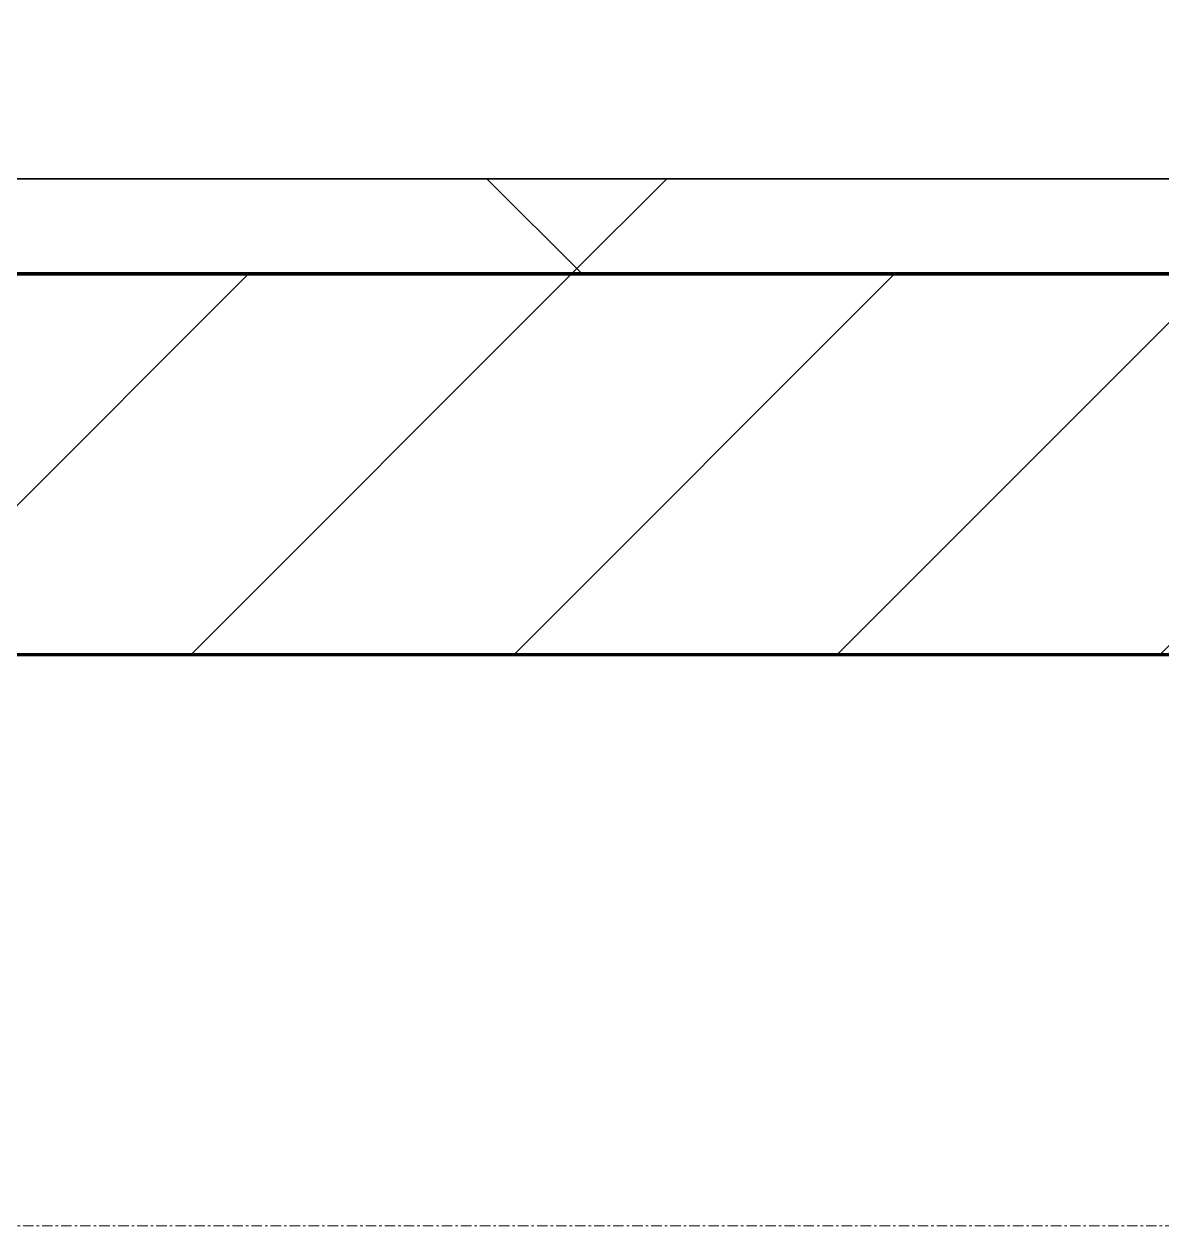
# Model space of a CAD drawing. Header units: millimetres. Extents: x -853432 to -773672, y -18171 to 22484.
# Drawn here: x -811907 to -811310, y -4321 to -3690 of the extents above; entities that cross this region are included whole.
import ezdxf
from ezdxf.xclip import XClip

# ---------------------------------------------------------------- set-up
doc = ezdxf.new("R2010")
doc.units = ezdxf.units.MM
doc.header["$XCLIPFRAME"] = 0
doc.linetypes.add('DPA_Grid _ Level 100', pattern=[10, 5.5, -1.6, 1.3, -1.6])
for name, color, linetype, lineweight in [('A-GLAZ-CURT', 2, 'Continuous', 9), ('A-WALL', 5, 'Continuous', 35), ('A-WALL-FNSH', 2, 'Continuous', 35), ('A-WALL-PATT', 1, 'Continuous', 35), ('S-GRID', 251, 'Continuous', 9)]:
    doc.layers.add(name, color=color, linetype=linetype, lineweight=lineweight)
doc.layers.add('A11_ALU.SOLID SHEET', color=2, linetype='Continuous')

# ---------------------------------------------------------------- blocks, each defined once
blk = doc.blocks.new('*U2464')
at = {"layer": 'S-GRID', "linetype": 'DPA_Grid _ Level 100'}
blk.add_line((57000, -7900), (-16649.52, -7900), dxfattribs=at)
blk = doc.blocks.new('PPLS-PP19_Custom Tile Pattern - Custom Tile Pattern-V125-4251-01 ENLARGED CONCOURSE LEVEL - REFLECTED CEILING PLAN - SHEET 2')
at = {"layer": 'A-GLAZ-CURT'}
for p, q in [((-300, 0), (300, 0)), ((300, 0), (-300, 0)), ((195.99, 0), (213.31, 0)), ((213.31, 0), (195.99, 0)), ((230.06, 0), (300, 0)), ((-300, -50), (300, -50)), ((300, -50), (-300, -50))]:
    blk.add_line(p, q, dxfattribs=at)
for points, knots in [([(-26.75, 0), (-27.82, 0), (-36.18, 0), (-53.55, 0), (-78.2, 0), (-110.94, 0), (-130.52, 0), (-147.74, 0), (-149.07, 0)], [-8718.362214, -8718.362214, -8718.362214, -8718.362214, -8532.293389, -8073.216054, -7508.296369, -7004.680444, -6449.282163, -6277.220794, -6277.220794, -6277.220794, -6277.220794]), ([(9.32, 0), (9.08, 0), (7.65, 0), (2.57, 0), (-12.23, 0), (-25.64, 0), (-40, 0), (-56.24, 0), (-75.59, 0), (-94, 0), (-112.01, 0), (-114.94, 0), (-115.63, 0)], [-2922.926651, -2922.926651, -2922.926651, -2922.926651, -2882.788014, -2720.818881, -2518.50168, -2125.455881, -1792.521578, -1466.981642, -1208.454564, -789.402658, -501.969187, -243.577221, -243.577221, -243.577221, -243.577221]), ([(12.41, 0), (4.53, 0), (-17.98, 0), (-47.42, 0), (-65.77, 0), (-66.37, 0), (-66.38, 0)], [-4163.707062, -4163.707062, -4163.707062, -4163.707062, -3745.412743, -2981.410125, -2542.574734, -2498.224237, -2498.224237, -2498.224237, -2498.224237]), ([(-56.48, 0), (-55.24, 0), (-52.81, 0), (-48.53, 0), (-30.79, 0), (-18.03, 0), (4.56, 0), (10.81, 0), (12.46, 0)], [-3821.154316, -3821.154316, -3821.154316, -3821.154316, -3689.699207, -3546.54457, -3315.260113, -2864.387349, -2439.246196, -2271.664318, -2271.664318, -2271.664318, -2271.664318]), ([(-55.76, 0), (-49.67, 0), (-34.38, 0), (-12.78, 0), (4.23, 0), (9.64, 0), (10.14, 0), (10.18, 0)], [-4384.389977, -4384.389977, -4384.389977, -4384.389977, -4065.652676, -3589.737505, -3285.047089, -3066.359526, -3044.715262, -3044.715262, -3044.715262, -3044.715262]), ([(76.63, 0), (74.8, 0), (67.65, 0), (53.52, 0), (37, 0), (24.07, 0), (12.82, 0), (-2.9, 0), (-20.62, 0), (-32.81, 0), (-44.85, 0), (-51.43, 0), (-51.79, 0)], [-3095.572228, -3095.572228, -3095.572228, -3095.572228, -2950.589685, -2634.532728, -2313.748533, -2106.613311, -1925.670641, -1617.263037, -1290.787923, -1039.307308, -819.71621, -644.910881, -644.910881, -644.910881, -644.910881]), ([(-36.78, 0), (-32.43, 0), (-19.22, 0), (8.83, 0), (43.36, 0), (70.92, 0), (82.12, 0), (83.66, 0)], [-6191.144455, -6191.144455, -6191.144455, -6191.144455, -5862.463379, -5340.621928, -4573.028122, -4094.177415, -3869.465285, -3869.465285, -3869.465285, -3869.465285]), ([(-36.29, 0), (-36.29, 0), (-34.66, 0), (-28.88, 0), (-26.95, 0), (-26.54, 0)], [-9150.272121, -9150.272121, -9150.272121, -9150.272121, -9057.163041, -8919.836787, -8834.607043, -8834.607043, -8834.607043, -8834.607043]), ([(30.82, 0), (29.27, 0), (20.14, 0), (3.54, 0), (-16.58, 0), (-34.76, 0), (-36.04, 0)], [-10462.034656, -10462.034656, -10462.034656, -10462.034656, -10363.088938, -9884.23066, -9424.652049, -9182.880979, -9182.880979, -9182.880979, -9182.880979]), ([(70.61, 0), (66.16, 0), (55.8, 0), (39.61, 0), (24.74, 0), (2.64, 0), (-17.84, 0), (-30.57, 0), (-31.82, 0), (-32, 0)], [-4647.237329, -4647.237329, -4647.237329, -4647.237329, -4326.416877, -4098.545751, -3766.694881, -3333.063701, -2994.501669, -2698.150104, -2614.070998, -2614.070998, -2614.070998, -2614.070998]), ([(-30.76, 0), (-30.73, 0), (-29.99, 0), (-23.47, 0), (-15.75, 0), (-15.19, 0)], [-54176.191683, -54176.191683, -54176.191683, -54176.191683, -54157.274271, -53749.15266, -53717.791567, -53717.791567, -53717.791567, -53717.791567]), ([(-30.52, 0), (-27.11, 0), (-17.83, 0), (-1.32, 0), (9.05, 0), (11.91, 0)], [-2323.618664, -2323.618664, -2323.618664, -2323.618664, -2142.497158, -1716.209403, -1549.07911, -1549.07911, -1549.07911, -1549.07911]), ([(-13, 0), (-14.35, 0), (-17.68, 0), (-25.97, 0), (-29.52, 0), (-30.21, 0)], [-55207.591944, -55207.591944, -55207.591944, -55207.591944, -54789.006179, -54461.685999, -54290.791712, -54290.791712, -54290.791712, -54290.791712]), ([(8.33, 0), (8.19, 0), (7.18, 0), (0.32, 0), (-13.89, 0), (-24.92, 0), (-29.03, 0)], [-3574.286521, -3574.286521, -3574.286521, -3574.286521, -3526.962355, -3285.499107, -2903.012179, -2680.714891, -2680.714891, -2680.714891, -2680.714891]), ([(-28.98, 0), (-28.66, 0), (-27.39, 0), (-24.45, 0), (-22.56, 0)], [-166.548282, -166.548282, -166.548282, -166.548282, -102.06493, 0, 0, 0, 0]), ([(-28.57, 0), (-26.93, 0), (-20.29, 0), (-11.45, 0), (2.08, 0), (13.15, 0), (21.24, 0), (24.62, 0), (24.72, 0), (24.72, 0)], [-5361.429781, -5361.429781, -5361.429781, -5361.429781, -5261.36855, -5050.479954, -4785.90057, -4596.498881, -4445.288762, -4384.376941, -4376.041937, -4376.041937, -4376.041937, -4376.041937]), ([(-22.56, 0), (-20.27, 0), (-17.03, 0), (-11.36, 0), (-7.66, 0), (-6.6, 0), (-6.44, 0)], [-56468.192263, -56468.192263, -56468.192263, -56468.192263, -56344.022017, -56303.229861, -56166.290093, -56124.392176, -56124.392176, -56124.392176, -56124.392176]), ([(-15.19, 0), (-13.07, 0), (7.48, 0), (42.82, 0), (88.72, 0), (120.63, 0), (138.28, 0), (138.53, 0)], [-461.142613, -461.142613, -461.142613, -461.142613, -429.606584, -390.253598, -346.313304, -291.370682, -290.5735, -290.5735, -290.5735, -290.5735]), ([(-6.54, 0), (-6.73, 0), (-7.2, 0), (-7.6, 0), (-7.79, 0)], [-56009.792147, -56009.792147, -56009.792147, -56009.792147, -55949.290093, -55895.192118, -55895.192118, -55895.192118, -55895.192118]), ([(-2.63, 0), (-2.47, 0), (-1.22, 0), (4.92, 0), (15.97, 0), (22.54, 0), (24.49, 0)], [-226.825321, -226.825321, -226.825321, -226.825321, -220.269177, -206.416616, -198.214427, -187.717507, -187.717507, -187.717507, -187.717507]), ([(103.09, 0), (101.08, 0), (86.31, 0), (63.34, 0), (35.84, 0), (12, 0), (3.08, 0), (-1.67, 0), (-2.25, 0)], [-375.435014, -375.435014, -375.435014, -375.435014, -369.147452, -330.153101, -307.516438, -285.83788, -246.234814, -234.646884, -234.646884, -234.646884, -234.646884]), ([(31.18, 0), (25.97, 0), (19.78, 0), (13.51, 0), (12.41, 0)], [-4496.803627, -4496.803627, -4496.803627, -4496.803627, -4222.080604, -4163.759365, -4163.759365, -4163.759365, -4163.759365]), ([(12.41, 0), (18.08, 0), (25.4, 0), (37.44, 0), (45.92, 0), (57.76, 0), (64.47, 0), (72.74, 0), (75.22, 0), (76.03, 0), (76.21, 0)], [-1539.152691, -1539.152691, -1539.152691, -1539.152691, -1206.526904, -1089.329421, -901.315459, -753.071572, -495.328968, -421.953223, -334.951786, -290.452333, -290.452333, -290.452333, -290.452333]), ([(13.33, 0), (14.86, 0), (17.53, 0), (22.91, 0), (31, 0), (39.04, 0), (51.19, 0), (58.74, 0), (61.34, 0), (61.45, 0)], [-2241.864569, -2241.864569, -2241.864569, -2241.864569, -2084.094819, -1956.422387, -1818.904206, -1645.594513, -1443.202566, -1228.752106, -1120.932285, -1120.932285, -1120.932285, -1120.932285]), ([(24.69, 0), (24.54, 0), (20.99, 0), (17.32, 0), (14.32, 0), (13.42, 0)], [-4368.572414, -4368.572414, -4368.572414, -4368.572414, -4306.476363, -4080.000647, -3971.429467, -3971.429467, -3971.429467, -3971.429467]), ([(18.16, 0), (19.15, 0), (24.25, 0), (25.66, 0), (26.12, 0)], [-5700.113719, -5700.113719, -5700.113719, -5700.113719, -5554.232259, -5302.431367, -5302.431367, -5302.431367, -5302.431367]), ([(81.39, 0), (79.09, 0), (73.75, 0), (62.26, 0), (51.85, 0), (43.81, 0), (29.53, 0), (20.67, 0), (18.85, 0), (18.16, 0)], [-7104.02699, -7104.02699, -7104.02699, -7104.02699, -6924.452779, -6738.82075, -6548.303034, -6314.283804, -6135.05769, -5972.647715, -5832.674503, -5832.674503, -5832.674503, -5832.674503]), ([(27.44, 0), (27.9, 0), (29.54, 0), (38.07, 0), (53.39, 0), (71.67, 0), (79.53, 0), (81.42, 0), (81.53, 0)], [-5037.309798, -5037.309798, -5037.309798, -5037.309798, -4887.603822, -4705.298446, -4353.683244, -3960.84581, -3759.045785, -3746.300324, -3746.300324, -3746.300324, -3746.300324]), ([(27.89, 0), (29.09, 0), (33.4, 0), (48.37, 0), (65.07, 0), (76.82, 0), (81.35, 0)], [-147.777612, -147.777612, -147.777612, -147.777612, -135.792042, -118.513713, -97.899267, -84.713948, -84.713948, -84.713948, -84.713948]), ([(53.18, 0), (53.06, 0), (52.22, 0), (44.99, 0), (36.46, 0), (30.82, 0)], [-622.740158, -622.740158, -622.740158, -622.740158, -566.066452, -360.610861, 0, 0, 0, 0]), ([(136.44, 0), (121.66, 0), (86.93, 0), (51.16, 0), (31.18, 0)], [-106.750556, -106.750556, -106.750556, -106.750556, -59.610984, 0, 0, 0, 0]), ([(81.36, 0), (77.28, 0), (68.57, 0), (57.82, 0), (46.51, 0), (41.18, 0), (36.02, 0), (35.54, 0), (35.54, 0)], [-372.315315, -372.315315, -372.315315, -372.315315, -357.622665, -341.267687, -334.000314, -326.15566, -319.318397, -317.489778, -317.489778, -317.489778, -317.489778]), ([(36.29, 0), (37.77, 0), (48.82, 0), (64.79, 0), (95.91, 0), (124.45, 0), (132.42, 0), (134.6, 0)], [-314.598523, -314.598523, -314.598523, -314.598523, -305.899624, -287.17622, -249.500363, -194.761443, -152.241002, -152.241002, -152.241002, -152.241002]), ([(61.47, 0), (61.47, 0), (61.21, 0), (54.61, 0), (53.71, 0), (53.56, 0)], [-1113.311073, -1113.311073, -1113.311073, -1113.311073, -1096.402191, -891.204116, -747.28819, -747.28819, -747.28819, -747.28819]), ([(76.22, 0), (75.58, 0), (73.64, 0), (71.05, 0), (70.61, 0)], [-193.634889, -193.634889, -193.634889, -193.634889, -31.537676, 0, 0, 0, 0]), ([(114.39, 0), (114.2, 0), (112.08, 0), (105.42, 0), (92.38, 0), (87.25, 0), (82.17, 0), (81.96, 0)], [-8148.58938, -8148.58938, -8148.58938, -8148.58938, -8105.191388, -7723.759874, -7531.75727, -7135.649961, -7119.293879, -7119.293879, -7119.293879, -7119.293879]), ([(82.22, 0), (89.12, 0), (104.14, 0), (116.36, 0), (128.63, 0), (128.95, 0)], [-83.87378, -83.87378, -83.87378, -83.87378, -63.759246, -39.050993, -35.895543, -35.895543, -35.895543, -35.895543]), ([(82.36, 0), (85.14, 0), (86.33, 0), (92.51, 0), (94.33, 0)], [-3711.701957, -3711.701957, -3711.701957, -3711.701957, -3336.541051, -2783.776468, -2783.776468, -2783.776468, -2783.776468]), ([(149.52, 0), (146.96, 0), (135.44, 0), (113.22, 0), (90.27, 0), (82.45, 0)], [-476.956044, -476.956044, -476.956044, -476.956044, -458.593899, -401.860199, -373.637621, -373.637621, -373.637621, -373.637621]), ([(94.4, 0), (94.4, 0), (94.64, 0), (99.11, 0), (108.97, 0), (120.79, 0), (139.94, 0), (163.31, 0), (185.23, 0), (193.62, 0), (194.69, 0), (194.79, 0)], [-2348.345796, -2348.345796, -2348.345796, -2348.345796, -2310.419338, -2233.599744, -2052.234781, -1843.028543, -1530.39897, -1095.004608, -529.74427, -295.064701, -265.121568, -265.121568, -265.121568, -265.121568]), ([(129.02, 0), (129.02, 0), (124.41, 0), (122.35, 0), (114.96, 0), (108.04, 0), (103.09, 0)], [-35.386604, -35.386604, -35.386604, -35.386604, -31.430235, -22.807238, -15.488593, 0, 0, 0, 0]), ([(149.73, 0), (147.27, 0), (142.2, 0), (134.04, 0), (126.24, 0), (118.6, 0), (114.23, 0), (111.98, 0), (105.66, 0), (105.23, 0), (105.23, 0)], [-10035.631131, -10035.631131, -10035.631131, -10035.631131, -9847.788484, -9677.714971, -9567.007022, -9453.21225, -9220.200448, -9012.77275, -8966.157302, -8929.495943, -8929.495943, -8929.495943, -8929.495943]), ([(105.26, 0), (105.52, 0), (111.01, 0), (112.65, 0), (113.59, 0)], [-8920.561005, -8920.561005, -8920.561005, -8920.561005, -8814.835624, -8577.462505, -8577.462505, -8577.462505, -8577.462505]), ([(128.58, 0), (128.8, 0), (130.16, 0), (139.26, 0), (152.67, 0), (161.24, 0), (162.19, 0), (162.75, 0)], [-633.326174, -633.326174, -633.326174, -633.326174, -627.736123, -618.981161, -602.094757, -592.980799, -581.414464, -581.414464, -581.414464, -581.414464]), ([(137.1, 0), (136, 0), (133.64, 0), (129.87, 0), (129.11, 0)], [-670.405967, -670.405967, -670.405967, -670.405967, -651.020627, -640.742133, -640.742133, -640.742133, -640.742133]), ([(157.9, 0), (156.77, 0), (153.99, 0), (150.93, 0), (150.31, 0)], [-10292.955006, -10292.955006, -10292.955006, -10292.955006, -10098.273015, -10050.55862, -10050.55862, -10050.55862, -10050.55862]), ([(168.37, 0), (167.68, 0), (163.71, 0), (157.41, 0), (150.32, 0)], [-543.375029, -543.375029, -543.375029, -543.375029, -530.793311, -478.88345, -478.88345, -478.88345, -478.88345]), ([(193.8, 0), (193.33, 0), (190.11, 0), (183.13, 0), (171, 0), (161.95, 0), (161.28, 0), (158.35, 0), (157.85, 0), (157.77, 0)], [-11665.349007, -11665.349007, -11665.349007, -11665.349007, -11565.880756, -11105.624034, -10839.086983, -10768.332124, -10666.779182, -10580.760289, -10550.278881, -10550.278881, -10550.278881, -10550.278881]), ([(300, 0), (286.53, 0), (254.22, 0), (207.11, 0), (177.41, 0), (159.34, 0), (158.33, 0), (158.3, 0)], [-285.253232, -285.253232, -285.253232, -285.253232, -244.693688, -187.987675, -143.776725, -129.632772, -123.352749, -123.352749, -123.352749, -123.352749]), ([(159.07, 0), (159.13, 0), (160.84, 0), (165.21, 0), (174.15, 0), (185.98, 0), (208.82, 0), (219.42, 0), (230.06, 0)], [-115.643202, -115.643202, -115.643202, -115.643202, -114.681583, -87.660824, -65.295536, -41.623857, -24.459831, 0, 0, 0, 0]), ([(162.75, 0), (165.4, 0), (170.91, 0), (172.61, 0), (172.61, 0)], [-111.264224, -111.264224, -111.264224, -111.264224, -56.742688, -19.085662, -19.085662, -19.085662, -19.085662]), ([(247.1, 0), (246.76, 0), (245.04, 0), (238.34, 0), (226.56, 0), (221.1, 0), (200.27, 0), (182.99, 0), (174.27, 0), (169.67, 0), (168.99, 0)], [-9649.085549, -9649.085549, -9649.085549, -9649.085549, -9581.591397, -9406.094246, -9221.510254, -9016.44624, -8717.832359, -8253.978395, -8152.463617, -8069.855175, -8069.855175, -8069.855175, -8069.855175]), ([(215.22, 0), (214.62, 0), (210.55, 0), (203.98, 0), (187.54, 0), (175.3, 0), (169.49, 0)], [-203.825446, -203.825446, -203.825446, -203.825446, -198.527383, -184.406837, -162.427601, -142.916156, -142.916156, -142.916156, -142.916156]), ([(171.51, 0), (176.48, 0), (193.23, 0), (201.73, 0), (208.81, 0), (213.9, 0), (241.96, 0), (266.73, 0), (280.84, 0), (286.57, 0), (288.24, 0)], [-7971.819559, -7971.819559, -7971.819559, -7971.819559, -7784.112253, -7606.717214, -7289.299508, -7042.621073, -6582.165592, -6068.460911, -5766.029927, -5625.483989, -5625.483989, -5625.483989, -5625.483989]), ([(172.07, 0), (177.66, 0), (187.87, 0), (201.08, 0), (207.47, 0), (213.96, 0), (215.11, 0)], [-255.364076, -255.364076, -255.364076, -255.364076, -237.955587, -223.92608, -215.862851, -208.75215, -208.75215, -208.75215, -208.75215]), ([(300, 0), (288.22, 0), (262, 0), (230.43, 0), (219.94, 0), (219.02, 0)], [-12528.858583, -12528.858583, -12528.858583, -12528.858583, -11905.454923, -11162.864862, -10856.732305, -10856.732305, -10856.732305, -10856.732305]), ([(219.9, 0), (220.86, 0), (227.84, 0), (242.06, 0), (246.54, 0), (246.96, 0)], [-10670.940496, -10670.940496, -10670.940496, -10670.940496, -10511.382485, -9925.173265, -9834.877357, -9834.877357, -9834.877357, -9834.877357]), ([(284.76, 0), (284.76, 0), (285.09, 0), (287.47, 0), (293.59, 0), (297.76, 0), (300, 0)], [-4110.630118, -4110.630118, -4110.630118, -4110.630118, -4053.389046, -3959.664717, -3862.421465, -3746.95702, -3746.95702, -3746.95702, -3746.95702]), ([(297.38, 0), (295.84, 0), (292.73, 0), (288.53, 0), (288.18, 0)], [-4803.172655, -4803.172655, -4803.172655, -4803.172655, -4358.271401, -4317.169658, -4317.169658, -4317.169658, -4317.169658]), ([(289.3, 0), (289.63, 0), (293.16, 0), (296.52, 0), (297.86, 0), (298.09, 0)], [-5595.334381, -5595.334381, -5595.334381, -5595.334381, -5566.724884, -5280.360606, -5199.253518, -5199.253518, -5199.253518, -5199.253518])]:
    blk.add_open_spline(points, degree=3, knots=knots, dxfattribs=at)
for points in [[(12.35, 0), (11.18, 0), (10.21, 0), (9.63, 0)], [(24.49, 0), (25.23, 0), (25.72, 0), (26.04, 0)], [(80.35, 0), (79.57, 0), (78.27, 0), (76.63, 0)], [(84.06, 0), (83.48, 0), (82.41, 0), (81.72, 0)], [(168.74, 0), (168.74, 0), (169.81, 0), (171.51, 0)], [(195.11, 0), (194.91, 0), (194.44, 0), (193.8, 0)], [(287.13, 0), (286.07, 0), (285.18, 0), (284.87, 0)]]:
    blk.add_open_spline(points, degree=3, dxfattribs=at)
blk = doc.blocks.new('PPLS-PP19_Custom Tile Pattern - Custom Tile Pattern-V126-4251-01 ENLARGED CONCOURSE LEVEL - REFLECTED CEILING PLAN - SHEET 2')
at = {"layer": 'A-GLAZ-CURT'}
for p, q in [((-300, 0), (300, 0)), ((300, 0), (-300, 0)), ((-293.07, 0), (-275.75, 0)), ((-275.75, 0), (-293.07, 0)), ((-222.32, 0), (-205, 0)), ((-205, 0), (-222.32, 0)), ((-300, -50), (300, -50)), ((300, -50), (-300, -50))]:
    blk.add_line(p, q, dxfattribs=at)
at = {"layer": 'A-GLAZ-CURT', "flags": 128}
for points in [[(-300, 0), (-291.56, 0), (-283.3, 0), (-275.2, 0), (-267.26, 0), (-259.45, 0), (-251.77, 0), (-244.2, 0), (-236.74, 0), (-229.36, 0), (-222.06, 0), (-214.83, 0), (-207.71, 0), (-200.76, 0), (-194.02, 0), (-187.54, 0), (-181.38, 0), (-175.58, 0), (-170.25, 0), (-165.64, 0), (-162.01, 0), (-159.53, 0), (-157.46, 0), (-154.52, 0), (-149.42, 0), (-141.84, 0), (-132.81, 0), (-126.08, 0)], [(-174.47, 0), (-179.49, 0), (-184.81, 0), (-190.44, 0), (-196.37, 0), (-202.58, 0), (-209.04, 0), (-215.73, 0), (-222.63, 0), (-229.72, 0), (-236.97, 0), (-244.39, 0), (-251.96, 0), (-259.67, 0), (-267.51, 0), (-275.48, 0), (-283.55, 0), (-291.73, 0), (-300, 0)], [(-125.17, 0), (-128.55, 0), (-134.16, 0), (-140.03, 0), (-145.5, 0), (-150.63, 0), (-155.53, 0), (-160.27, 0), (-164.95, 0), (-169.65, 0), (-173.92, 0)]]:
    blk.add_lwpolyline(points, dxfattribs=at)
at = {"layer": 'A-GLAZ-CURT'}
for points, knots in [([(-300, 0), (-284.65, 0), (-236.57, 0), (-198.4, 0), (-175.19, 0), (-174.7, 0)], [-5323.127839, -5323.127839, -5323.127839, -5323.127839, -4502.809032, -2700.551212, -2661.563919, -2661.563919, -2661.563919, -2661.563919]), ([(-175.02, 0), (-187.33, 0), (-220.2, 0), (-262.56, 0), (-294.48, 0), (-300, 0)], [-16055.034758, -16055.034758, -16055.034758, -16055.034758, -15131.813646, -13729.592194, -13439.944408, -13439.944408, -13439.944408, -13439.944408]), ([(-173.93, 0), (-177.96, 0), (-186.37, 0), (-209.77, 0), (-232.01, 0), (-255.22, 0), (-262.59, 0), (-264.9, 0), (-265.4, 0)], [-1991.70536, -1991.70536, -1991.70536, -1991.70536, -1755.085331, -1400.429864, -858.079193, -543.655514, -208.940337, 0, 0, 0, 0]), ([(-258.6, 0), (-257.91, 0), (-254.26, 0), (-241.25, 0), (-225.99, 0), (-213.1, 0), (-200.2, 0), (-187.83, 0), (-178.49, 0), (-173.94, 0)], [-5722.54675, -5722.54675, -5722.54675, -5722.54675, -5657.471696, -5413.335975, -5017.494783, -4832.723979, -4666.091899, -4349.945572, -4118.291841, -4118.291841, -4118.291841, -4118.291841]), ([(-175.08, 0), (-176.14, 0), (-183.46, 0), (-199.46, 0), (-216.65, 0), (-231.26, 0), (-233.46, 0), (-234, 0)], [-1821.098565, -1821.098565, -1821.098565, -1821.098565, -1763.376603, -1422.553702, -978.033455, -846.069444, -682.911962, -682.911962, -682.911962, -682.911962]), ([(-233.49, 0), (-233.44, 0), (-232.38, 0), (-230.74, 0), (-225.3, 0), (-223.63, 0)], [-455.274641, -455.274641, -455.274641, -455.274641, -440.605512, -119.536984, 0, 0, 0, 0]), ([(-223.63, 0), (-219.39, 0), (-206.17, 0), (-190.12, 0), (-178.49, 0), (-174.92, 0)], [-5463.295695, -5463.295695, -5463.295695, -5463.295695, -5161.076232, -4739.070012, -4552.746412, -4552.746412, -4552.746412, -4552.746412]), ([(-104.98, 0), (-114.04, 0), (-135.26, 0), (-159.93, 0), (-173.93, 0)], [-18078.806992, -18078.806992, -18078.806992, -18078.806992, -17136.203329, -16082.438608, -16082.438608, -16082.438608, -16082.438608]), ([(-173.93, 0), (-172.59, 0), (-165.19, 0), (-152.12, 0), (-136.84, 0), (-127.33, 0), (-124.19, 0), (-123.43, 0), (-123.28, 0)], [-4535.47228, -4535.47228, -4535.47228, -4535.47228, -4465.409639, -4149.119819, -3839.893365, -3647.167523, -3488.92562, -3439.852845, -3439.852845, -3439.852845, -3439.852845]), ([(-133.82, 0), (-135.51, 0), (-137.8, 0), (-149.31, 0), (-160.49, 0), (-168.96, 0), (-173.93, 0)], [-2731.647847, -2731.647847, -2731.647847, -2731.647847, -2418.507304, -2308.929706, -2113.765672, -1842.006943, -1842.006943, -1842.006943, -1842.006943]), ([(-173.92, 0), (-153.39, 0), (-129.53, 0), (-110.8, 0), (-99.5, 0), (-91.46, 0)], [-2640.821772, -2640.821772, -2640.821772, -2640.821772, -1002.059161, -460.363443, 0, 0, 0, 0]), ([(-137.88, 0), (-140.56, 0), (-147.66, 0), (-147.69, 0), (-158.72, 0), (-168.99, 0), (-173.27, 0), (-173.9, 0)], [-3187.727384, -3187.727384, -3187.727384, -3187.727384, -2919.378265, -2477.344047, -2237.412286, -2029.680487, -1992.329615, -1992.329615, -1992.329615, -1992.329615]), ([(-173.42, 0), (-171.26, 0), (-165.59, 0), (-158.7, 0), (-157.22, 0)], [-4109.479881, -4109.479881, -4109.479881, -4109.479881, -4000.813434, -3840.635403, -3840.635403, -3840.635403, -3840.635403]), ([(-152.35, 0), (-151.03, 0), (-147.71, 0), (-143.57, 0), (-138.62, 0)], [-3494.978217, -3494.978217, -3494.978217, -3494.978217, -3371.022232, -3227.460399, -3227.460399, -3227.460399, -3227.460399]), ([(-118.78, 0), (-121.86, 0), (-126.28, 0), (-136.96, 0), (-147.46, 0), (-150.03, 0), (-150.57, 0)], [-5938.474035, -5938.474035, -5938.474035, -5938.474035, -5700.061948, -5508.838257, -5298.784692, -5196.16478, -5196.16478, -5196.16478, -5196.16478]), ([(-150.34, 0), (-150.07, 0), (-147.75, 0), (-142.6, 0), (-127.26, 0), (-113.24, 0), (-106.77, 0), (-105.23, 0)], [-4948.728362, -4948.728362, -4948.728362, -4948.728362, -4883.323924, -4440.880425, -4054.690705, -3793.097032, -3711.546272, -3711.546272, -3711.546272, -3711.546272]), ([(-105, 0), (-106.31, 0), (-117.83, 0), (-130.52, 0), (-147.74, 0), (-149.07, 0)], [-7074.933206, -7074.933206, -7074.933206, -7074.933206, -7004.680444, -6449.282163, -6277.220794, -6277.220794, -6277.220794, -6277.220794]), ([(-148.23, 0), (-146.94, 0), (-140.15, 0), (-137.28, 0), (-133.93, 0), (-128.78, 0), (-126.5, 0)], [-6162.058746, -6162.058746, -6162.058746, -6162.058746, -6017.569127, -5560.701257, -5364.112219, -5231.017328, -5231.017328, -5231.017328, -5231.017328]), ([(-104.99, 0), (-112.07, 0), (-123.53, 0), (-139.03, 0), (-146.11, 0), (-146.95, 0)], [-1326.261161, -1326.261161, -1326.261161, -1326.261161, -945.742622, -741.901385, -489.130243, -489.130243, -489.130243, -489.130243]), ([(-146.69, 0), (-146.59, 0), (-145.49, 0), (-135.69, 0), (-128.29, 0), (-125.15, 0)], [-420.34245, -420.34245, -420.34245, -420.34245, -406.956646, -290.263673, 0, 0, 0, 0]), ([(-127.41, 0), (-131.63, 0), (-133.16, 0), (-134.09, 0), (-134.15, 0)], [-8540.990293, -8540.990293, -8540.990293, -8540.990293, -8266.114998, -8246.473386, -8246.473386, -8246.473386, -8246.473386]), ([(-134.15, 0), (-133.32, 0), (-130.31, 0), (-117.33, 0), (-92.04, 0), (-74.02, 0), (-62.74, 0), (-60.36, 0), (-59.97, 0)], [-7657.439573, -7657.439573, -7657.439573, -7657.439573, -7293.749979, -6839.55839, -6236.997189, -5713.340575, -5140.470607, -5006.787413, -5006.787413, -5006.787413, -5006.787413]), ([(-120.13, 0), (-120.14, 0), (-120.24, 0), (-121.3, 0), (-129.25, 0), (-133.82, 0)], [-2933.992132, -2933.992132, -2933.992132, -2933.992132, -2920.575025, -2840.280255, -2731.647847, -2731.647847, -2731.647847, -2731.647847]), ([(-113.43, 0), (-113.44, 0), (-113.96, 0), (-119.73, 0), (-125.43, 0), (-127.03, 0), (-127.41, 0)], [-328.499627, -328.499627, -328.499627, -328.499627, -282.672656, -98.539552, -24.539552, 0, 0, 0, 0]), ([(-126.5, 0), (-122.44, 0), (-114.99, 0), (-107.93, 0), (-105.37, 0)], [-5231.017328, -5231.017328, -5231.017328, -5231.017328, -4994.692869, -4857.373233, -4857.373233, -4857.373233, -4857.373233]), ([(-125.15, 0), (-124.93, 0), (-121.96, 0), (-113.01, 0), (-98.9, 0), (-85.29, 0), (-71.67, 0), (-65.93, 0), (-65.07, 0)], [-3362.7396, -3362.7396, -3362.7396, -3362.7396, -3342.215224, -3074.362186, -2902.289527, -2605.247022, -2322.099534, -2241.8264, -2241.8264, -2241.8264, -2241.8264]), ([(-122.08, 0), (-122.01, 0), (-121.69, 0), (-121.2, 0), (-120.88, 0)], [-3136.336417, -3136.336417, -3136.336417, -3136.336417, -3110.304437, -3035.164275, -3035.164275, -3035.164275, -3035.164275]), ([(-36.33, 0), (-36.43, 0), (-37.27, 0), (-45.02, 0), (-46.13, 0), (-60.59, 0), (-81.23, 0), (-99.51, 0), (-114.02, 0), (-117.28, 0), (-118.78, 0)], [-1855.773136, -1855.773136, -1855.773136, -1855.773136, -1810.870157, -1672.078046, -1405.135169, -1060.00838, -740.068933, -229.489605, -116.330425, 0, 0, 0, 0]), ([(-117.74, 0), (-117.19, 0), (-114.78, 0), (-113.43, 0), (-113.43, 0)], [-821.249067, -821.249067, -821.249067, -821.249067, -394.672656, -330.879064, -330.879064, -330.879064, -330.879064]), ([(-36.62, 0), (-36.62, 0), (-40.35, 0), (-44.32, 0), (-58.97, 0), (-85.2, 0), (-107.61, 0), (-116.56, 0), (-117.56, 0)], [-4069.478503, -4069.478503, -4069.478503, -4069.478503, -3858.647035, -3538.256648, -2842.901703, -2193.204658, -1433.981041, -985.49888, -985.49888, -985.49888, -985.49888]), ([(-115.82, 0), (-114.96, 0), (-110.41, 0), (-96.78, 0), (-71.33, 0), (-42.53, 0), (-12.78, 0), (4.23, 0), (9.64, 0), (10.14, 0), (10.18, 0)], [-5724.064692, -5724.064692, -5724.064692, -5724.064692, -5430.283136, -5103.229623, -4799.173296, -4065.652676, -3589.737505, -3285.047089, -3066.359526, -3044.715262, -3044.715262, -3044.715262, -3044.715262]), ([(-106.06, 0), (-107.77, 0), (-112.98, 0), (-114.94, 0), (-115.63, 0)], [-608.943052, -608.943052, -608.943052, -608.943052, -501.969187, -243.577221, -243.577221, -243.577221, -243.577221]), ([(9.32, 0), (9.08, 0), (7.65, 0), (2.57, 0), (-12.23, 0), (-25.64, 0), (-40, 0), (-56.24, 0), (-75.59, 0), (-91.57, 0), (-102.42, 0), (-105.06, 0)], [-2922.926651, -2922.926651, -2922.926651, -2922.926651, -2882.788014, -2720.818881, -2518.50168, -2125.455881, -1792.521578, -1466.981642, -1208.454564, -789.402658, -629.513325, -629.513325, -629.513325, -629.513325]), ([(-104.99, 0), (-99.24, 0), (-88.67, 0), (-75.26, 0), (-68.41, 0), (-65.12, 0), (-63.63, 0)], [-3707.275583, -3707.275583, -3707.275583, -3707.275583, -3402.597032, -3144.956779, -3050.982048, -2969.237017, -2969.237017, -2969.237017, -2969.237017]), ([(-104.98, 0), (-99.26, 0), (-84.11, 0), (-63.44, 0), (-54.4, 0), (-48.53, 0), (-30.79, 0), (-18.03, 0), (8.61, 0), (15.02, 0), (22.91, 0), (28.81, 0), (32.02, 0), (32.92, 0)], [-4850.429647, -4850.429647, -4850.429647, -4850.429647, -4542.524482, -4008.285538, -3689.699207, -3546.54457, -3315.260113, -2864.387349, -2439.246196, -2084.094819, -1956.422387, -1818.904206, -1764.551941, -1764.551941, -1764.551941, -1764.551941]), ([(-86.16, 0), (-91.37, 0), (-97.45, 0), (-103.92, 0), (-104.72, 0)], [-1681.3698, -1681.3698, -1681.3698, -1681.3698, -1374.161226, -1331.084425, -1331.084425, -1331.084425, -1331.084425]), ([(-72.93, 0), (-75.51, 0), (-84.86, 0), (-96.58, 0), (-104.69, 0)], [-19442.345229, -19442.345229, -19442.345229, -19442.345229, -18935.241197, -18088.99392, -18088.99392, -18088.99392, -18088.99392]), ([(-26.75, 0), (-27.82, 0), (-36.18, 0), (-53.55, 0), (-76.81, 0), (-96.3, 0), (-104.11, 0)], [-8718.362214, -8718.362214, -8718.362214, -8718.362214, -8532.293389, -8073.216054, -7508.296369, -7090.9346, -7090.9346, -7090.9346, -7090.9346]), ([(-91.46, 0), (-90.09, 0), (-84.7, 0), (-77.43, 0), (-72.73, 0), (-72.64, 0), (-72.64, 0)], [-19832.387487, -19832.387487, -19832.387487, -19832.387487, -19753.885894, -19541.04734, -19478.625389, -19471.062469, -19471.062469, -19471.062469, -19471.062469]), ([(-63.96, 0), (-64.13, 0), (-72.5, 0), (-80.63, 0), (-86.16, 0)], [-2171.769325, -2171.769325, -2171.769325, -2171.769325, -2007.031671, -1681.3698, -1681.3698, -1681.3698, -1681.3698]), ([(-36.04, 0), (-38.7, 0), (-46.09, 0), (-56.37, 0), (-71.66, 0), (-77.83, 0), (-82.66, 0), (-83.28, 0), (-83.28, 0)], [-2555.208025, -2555.208025, -2555.208025, -2555.208025, -2413.671296, -2161.752162, -2006.592567, -1646.621388, -1424.436217, -1393.971743, -1393.971743, -1393.971743, -1393.971743]), ([(-83.28, 0), (-83.28, 0), (-82.91, 0), (-76.14, 0), (-62.97, 0), (-48.52, 0), (-39.59, 0), (-37, 0)], [-1393.4169, -1393.4169, -1393.4169, -1393.4169, -1353.722004, -1274.333717, -1073.56893, -651.549973, -321.685787, -321.685787, -321.685787, -321.685787]), ([(-66.39, 0), (-66.39, 0), (-63.63, 0), (-54.95, 0), (-42.44, 0), (-37.16, 0)], [-2493.31794, -2493.31794, -2493.31794, -2493.31794, -2315.303971, -1809.437387, -1165.837977, -1165.837977, -1165.837977, -1165.837977]), ([(31.18, 0), (25.97, 0), (11.99, 0), (-16.92, 0), (-47.42, 0), (-65.77, 0), (-66.37, 0), (-66.38, 0)], [-4496.803627, -4496.803627, -4496.803627, -4496.803627, -4222.080604, -3745.412743, -2981.410125, -2542.574734, -2498.224237, -2498.224237, -2498.224237, -2498.224237]), ([(-63.63, 0), (-61.49, 0), (-57.39, 0), (-54.49, 0), (-45.2, 0), (-40.79, 0), (-40.46, 0), (-40.44, 0)], [-2969.237017, -2969.237017, -2969.237017, -2969.237017, -2851.217951, -2734.127174, -2474.780881, -2410.990208, -2350.645972, -2350.645972, -2350.645972, -2350.645972]), ([(-58.83, 0), (-58.37, 0), (-57.29, 0), (-54.23, 0), (-46.33, 0), (-42.62, 0), (-41.76, 0)], [-4859.52896, -4859.52896, -4859.52896, -4859.52896, -4680.891996, -4469.85053, -4321.566175, -4270.495146, -4270.495146, -4270.495146, -4270.495146]), ([(-51.83, 0), (-51.83, 0), (-51.78, 0), (-47.4, 0), (-46.01, 0), (-40.22, 0), (-36.78, 0)], [-632.814994, -632.814994, -632.814994, -632.814994, -627.965721, -508.377888, -260.442412, 0, 0, 0, 0]), ([(76.63, 0), (74.8, 0), (67.65, 0), (53.52, 0), (37, 0), (24.07, 0), (12.82, 0), (-2.9, 0), (-20.62, 0), (-32.81, 0), (-44.85, 0), (-51.43, 0), (-51.79, 0)], [-3095.572228, -3095.572228, -3095.572228, -3095.572228, -2950.589685, -2634.532728, -2313.748533, -2106.613311, -1925.670641, -1617.263037, -1290.787923, -1039.307308, -819.71621, -644.910881, -644.910881, -644.910881, -644.910881]), ([(-41.76, 0), (-39.9, 0), (-37.72, 0), (-36.92, 0), (-36.77, 0)], [-4270.495146, -4270.495146, -4270.495146, -4270.495146, -4161.040818, -4106.245333, -4106.245333, -4106.245333, -4106.245333]), ([(-36.26, 0), (-36.12, 0), (-34.45, 0), (-28.88, 0), (-26.95, 0), (-26.54, 0)], [-9138.774267, -9138.774267, -9138.774267, -9138.774267, -9057.163041, -8919.836787, -8834.607043, -8834.607043, -8834.607043, -8834.607043]), ([(-36.08, 0), (-31.89, 0), (-18.92, 0), (8.83, 0), (43.36, 0), (70.92, 0), (82.12, 0), (83.66, 0)], [-6173.770065, -6173.770065, -6173.770065, -6173.770065, -5862.463379, -5340.621928, -4573.028122, -4094.177415, -3869.465285, -3869.465285, -3869.465285, -3869.465285]), ([(30.82, 0), (29.27, 0), (20.14, 0), (3.54, 0), (-16.58, 0), (-34.76, 0), (-36.04, 0)], [-10462.034656, -10462.034656, -10462.034656, -10462.034656, -10363.088938, -9884.23066, -9424.652049, -9182.880979, -9182.880979, -9182.880979, -9182.880979]), ([(-35.98, 0), (-34.69, 0), (-33.3, 0), (-29.94, 0), (-28.57, 0)], [-274.719166, -274.719166, -274.719166, -274.719166, -83.513472, 0, 0, 0, 0]), ([(-35.96, 0), (-34.78, 0), (-31.63, 0), (-29.82, 0), (-29.19, 0)], [-1115.594037, -1115.594037, -1115.594037, -1115.594037, -963.711516, -666.19313, -666.19313, -666.19313, -666.19313]), ([(-33.34, 0), (-33.34, 0), (-32.93, 0), (-31.16, 0), (-30.52, 0)], [-2415.024266, -2415.024266, -2415.024266, -2415.024266, -2357.633367, -2323.618664, -2323.618664, -2323.618664, -2323.618664]), ([(70.61, 0), (66.16, 0), (55.8, 0), (39.61, 0), (24.74, 0), (2.64, 0), (-17.84, 0), (-30.57, 0), (-31.82, 0), (-32, 0)], [-4647.237329, -4647.237329, -4647.237329, -4647.237329, -4326.416877, -4098.545751, -3766.694881, -3333.063701, -2994.501669, -2698.150104, -2614.070998, -2614.070998, -2614.070998, -2614.070998]), ([(-30.76, 0), (-30.73, 0), (-29.99, 0), (-23.47, 0), (-15.75, 0), (-15.19, 0)], [-54176.191683, -54176.191683, -54176.191683, -54176.191683, -54157.274271, -53749.15266, -53717.791567, -53717.791567, -53717.791567, -53717.791567]), ([(-30.52, 0), (-27.11, 0), (-17.83, 0), (5.99, 0), (20.95, 0), (31.18, 0), (32.02, 0)], [-2323.618664, -2323.618664, -2323.618664, -2323.618664, -2142.497158, -1716.209403, -1206.526904, -1161.809332, -1161.809332, -1161.809332, -1161.809332]), ([(-13, 0), (-14.35, 0), (-17.68, 0), (-25.97, 0), (-29.52, 0), (-30.21, 0)], [-55207.591944, -55207.591944, -55207.591944, -55207.591944, -54789.006179, -54461.685999, -54290.791712, -54290.791712, -54290.791712, -54290.791712])]:
    blk.add_open_spline(points, degree=3, knots=knots, dxfattribs=at)
for points in [[(-39.84, 0), (-39.08, 0), (-38.11, 0), (-37.36, 0)], [(-29.03, 0), (-31.02, 0), (-33.01, 0), (-35.02, 0)]]:
    blk.add_open_spline(points, degree=3, dxfattribs=at)
blk = doc.blocks.new('*U634')
at = {"layer": 'A-GLAZ-CURT'}
for name, p in [('PPLS-PP19_Custom Tile Pattern - Custom Tile Pattern-V125-4251-01 ENLARGED CONCOURSE LEVEL - REFLECTED CEILING PLAN - SHEET 2', (24002.37, -7350)), ('PPLS-PP19_Custom Tile Pattern - Custom Tile Pattern-V126-4251-01 ENLARGED CONCOURSE LEVEL - REFLECTED CEILING PLAN - SHEET 2', (24602.37, -7350))]:
    blk.add_blockref(name, p, dxfattribs=at)
blk = doc.blocks.new('*U1213')
blk.add_lwpolyline([(22690, -750), (19166.45, -750), (19116.45, -700), (18966.44, -550), (-101025.39, -550), (-101025.39, -6704.96), (-96300, -6704.96), (-96300, -7350), (-94497.63, -7350), (17250, -7350), (17250, -6849.96), (18300, -6849.96), (22690, -6849.96)], close=True)

msp = doc.modelspace()

# ---------------------------------------------------------------- block references
at = {"layer": 'A11_ALU.SOLID SHEET'}
ref = msp.add_blockref('*U1213', (-744682.37, 3579.02), dxfattribs=at)
XClip(ref).set_block_clipping_path([(-104690.1238047112, -9620.0029952966), (-34092.6543255156, 14392.9971737705)])

# ---------------------------------------------------------------- next in the draw order: hatches: boundary and pattern name
at = {"layer": 'A-WALL-PATT', "lineweight": 9}
h = msp.add_hatch(dxfattribs=at)
h.set_pattern_fill('FP_4', color=256, style=0, pattern_type=2)
h.set_pattern_definition([(45, (0, 0), (-212.13203, 212.13203), []), (135, (0, 0), (-212.13203, -212.13203), [])])
h.paths.add_polyline_path([(-779464.45, -3820.98), (-778775.03, -3820.98), (-778775.03, -3770.98), (-827933.88, -3770.98), (-828045.79, -3820.98), (-779602.34, -3820.98)])
h.paths.add_polyline_path([(-828965.42, -3820.98), (-828156.1, -3820.98), (-828044.19, -3770.98), (-841032.37, -3770.98), (-841032.37, -3820.98), (-829103.3, -3820.98)])
h = msp.add_hatch(dxfattribs=at)
h.set_pattern_fill('FP_2', color=256, style=0, pattern_type=2)
h.set_pattern_definition([(45, (0, 0), (-84.852814, 84.852814), [])])
h.paths.add_polyline_path([(-779326.57, -4020.98), (-778775.03, -4020.98), (-778775.03, -3820.98), (-828045.79, -3820.98), (-828336.65, -3950.93), (-828355, -3909.85), (-828156.1, -3820.98), (-841232.37, -3820.98), (-841232.37, -4020.98), (-779878.11, -4020.98)])
h.paths.add_polyline_path([(-828280, -3860.98), (-828285, -3859.64), (-828288.66, -3855.98), (-828289.66, -3848.39), (-828287.07, -3844.76), (-828282.59, -3841.32), (-828280, -3840.98), (-828272.93, -3843.91), (-828270.34, -3848.39), (-828270.34, -3851.81), (-828272.93, -3858.05), (-828279.18, -3860.64)])

# ---------------------------------------------------------------- next in the draw order: linework, layer by layer
at = {"layer": 'A-WALL', "color": 7, "lineweight": 70}
for p, q in [((-812780, -3820.98), (-810380, -3820.98)), ((-810380, -3820.98), (-812780, -3820.98)), ((-810380, -4020.98), (-812780, -4020.98))]:
    msp.add_line(p, q, dxfattribs=at)
at = {"layer": 'A-WALL-FNSH', "color": 250}
msp.add_line((-812780, -3770.98), (-810380, -3770.98), dxfattribs=at)

# ---------------------------------------------------------------- next in the draw order: block references
for name in ['*U2464', '*U634']:
    msp.add_blockref(name, (-835882.37, 3579.02))

doc.saveas('drawing.dxf')
